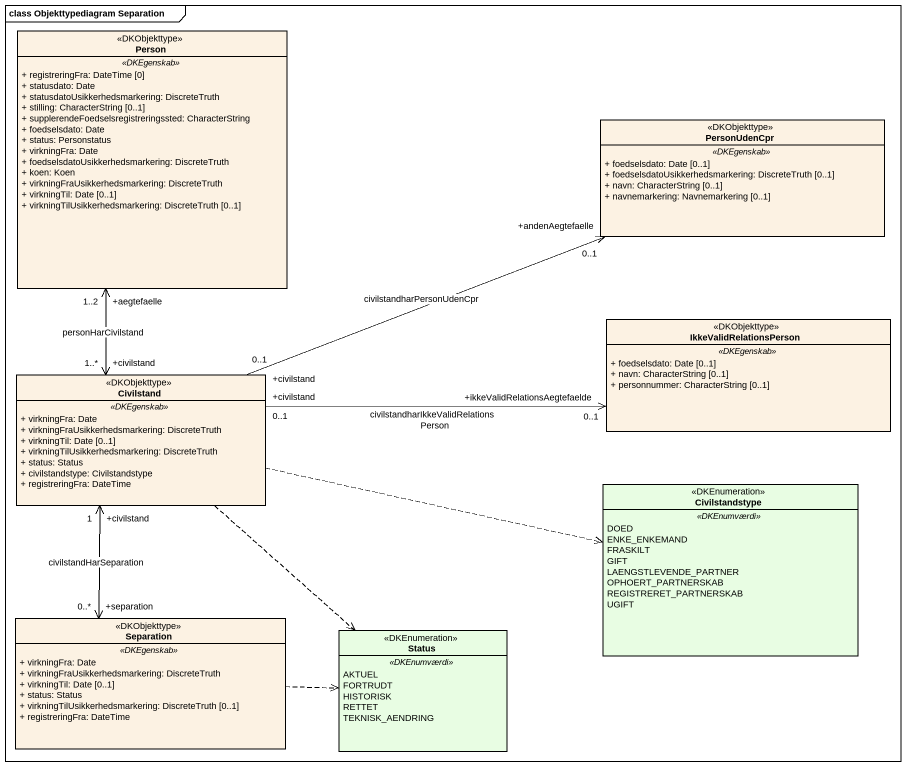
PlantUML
@startuml
mainframe class Objekttypediagram Separation
hide circle
hide empty members
skinparam classAttributeIconSize 0
class "Person" as Person_ <<DKObjekttype>> {
  .. <<DKEgenskab>> ..
  + registreringFra: DateTime [0]
  + statusdato: Date
  + statusdatoUsikkerhedsmarkering: DiscreteTruth
  + stilling: CharacterString [0..1]
  + supplerendeFoedselsregistreringssted: CharacterString
  + foedselsdato: Date
  + status: Personstatus
  + virkningFra: Date
  + foedselsdatoUsikkerhedsmarkering: DiscreteTruth
  + koen: Koen
  + virkningFraUsikkerhedsmarkering: DiscreteTruth
  + virkningTil: Date [0..1]
  + virkningTilUsikkerhedsmarkering: DiscreteTruth [0..1]
}
class PersonUdenCpr <<DKObjekttype>> {
  .. <<DKEgenskab>> ..
  + foedselsdato: Date [0..1]
  + foedselsdatoUsikkerhedsmarkering: DiscreteTruth [0..1]
  + navn: CharacterString [0..1]
  + navnemarkering: Navnemarkering [0..1]
}
class IkkeValidRelationsPerson <<DKObjekttype>> {
  .. <<DKEgenskab>> ..
  + foedselsdato: Date [0..1]
  + navn: CharacterString [0..1]
  + personnummer: CharacterString [0..1]
}
class Civilstand <<DKObjekttype>> {
  .. <<DKEgenskab>> ..
  + virkningFra: Date
  + virkningFraUsikkerhedsmarkering: DiscreteTruth
  + virkningTil: Date [0..1]
  + virkningTilUsikkerhedsmarkering: DiscreteTruth
  + status: Status
  + civilstandstype: Civilstandstype
  + registreringFra: DateTime
}
enum Civilstandstype <<DKEnumeration>> #E8FDE3 {
  .. <<DKEnumværdi>> ..
  DOED
  ENKE_ENKEMAND
  FRASKILT
  GIFT
  LAENGSTLEVENDE_PARTNER
  OPHOERT_PARTNERSKAB
  REGISTRERET_PARTNERSKAB
  UGIFT
}
class Separation <<DKObjekttype>> {
  .. <<DKEgenskab>> ..
  + virkningFra: Date
  + virkningFraUsikkerhedsmarkering: DiscreteTruth
  + virkningTil: Date [0..1]
  + status: Status
  + virkningTilUsikkerhedsmarkering: DiscreteTruth [0..1]
  + registreringFra: DateTime
}
enum Status <<DKEnumeration>> #E8FDE3 {
  .. <<DKEnumværdi>> ..
  AKTUEL
  FORTRUDT
  HISTORISK
  RETTET
  TEKNISK_AENDRING
}
Person_ "+aegtefaelle\n1..2" <--> "+civilstand\n1..*" Civilstand : personHarCivilstand
Civilstand "+civilstand\n0..1" -right-> "+andenAegtefaelle\n0..1" PersonUdenCpr : civilstandharPersonUdenCpr
Civilstand "+civilstand\n0..1" -right-> "+ikkeValidRelationsAegtefaelde\n0..1" IkkeValidRelationsPerson : civilstandharIkkeValidRelationsPerson
Civilstand .right.> Civilstandstype
Civilstand "+civilstand\n1" <--> "+separation\n0..*" Separation : civilstandHarSeparation
Civilstand ..> Status
Separation .right.> Status
@enduml
